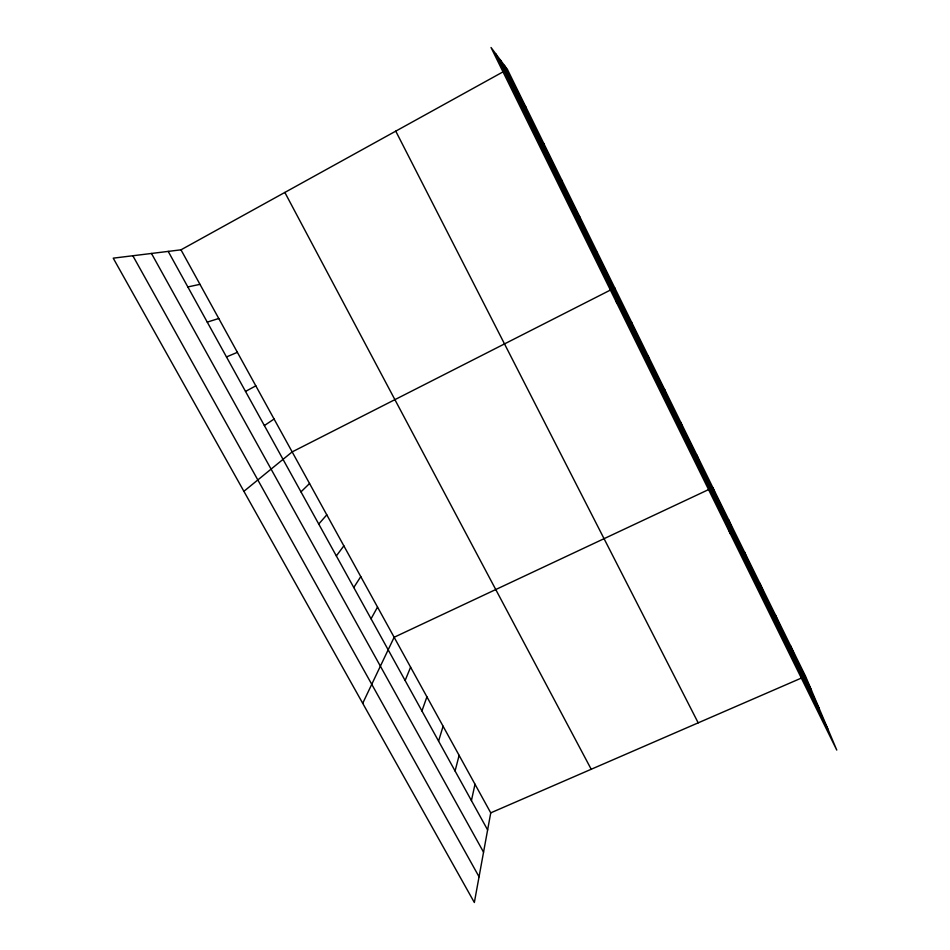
<?xml version="1.0" encoding="UTF-8"?>
<svg xmlns="http://www.w3.org/2000/svg" width="950" height="950" viewBox="0 0 950 950"><rect width="100%" height="100%" fill="white"/><g stroke="black" fill="none" stroke-linecap="round" stroke-linejoin="round"><path stroke-width="1.43" d="M597.111 254.078L597.301 252.379M180.987 249.826L490.746 812.856L474.347 902.5L113.228 258.163L180.987 249.826L503.524 71.594M471.426 800.601L475 784.237M455.074 770.996L459.123 755.357M438.579 741.107L443.092 726.227M421.931 710.956L426.918 696.837M405.128 680.521L410.602 667.185M362.71 703.309L394.143 637.26L708.926 489.428M371.058 618.806L377.53 607.074M353.78 587.516L360.774 576.602M336.336 555.928L343.853 545.858M318.737 524.044L326.788 514.829M300.972 491.863L309.558 483.514M243.901 491.316L292.161 451.903L610.886 289.809M578.942 217.123L579.69 216.529M264.361 425.564L274.075 419.033M245.516 391.424L255.823 385.843M490.746 812.856L801.539 678.003M226.48 356.939L237.381 352.331M207.243 322.109L218.773 318.499M187.827 286.936L199.975 284.335M560.595 179.776L561.901 180.322M542.046 142.037L543.923 143.747M523.296 103.883L525.766 106.792M132.846 255.752L479.049 876.779M151.477 253.46L483.55 852.174M168.209 251.394L487.623 829.944M284.846 192.434L591.209 769.262M395.758 131.148L698.191 722.843M500.317 59.933L819.185 708.498M495.805 53.889L827.771 728.793M504.355 65.336L811.466 690.246M790.459 645.537L795.957 658.694M775.236 614.531L780.306 626.834M759.857 583.241L764.501 594.676M744.337 551.653L748.541 562.198M728.674 519.769L732.426 529.411M712.856 487.588L730.324 533.769M696.896 455.086L699.722 462.864M680.77 422.287L683.133 429.103M664.501 389.168L666.366 395.01M648.066 355.716L649.444 360.561M631.477 321.955L632.356 325.779M614.733 287.85L616.609 302.694M507.419 69.445L491.031 47.5L836.772 750.084L805.553 676.258L507.419 69.445"/></g></svg>
